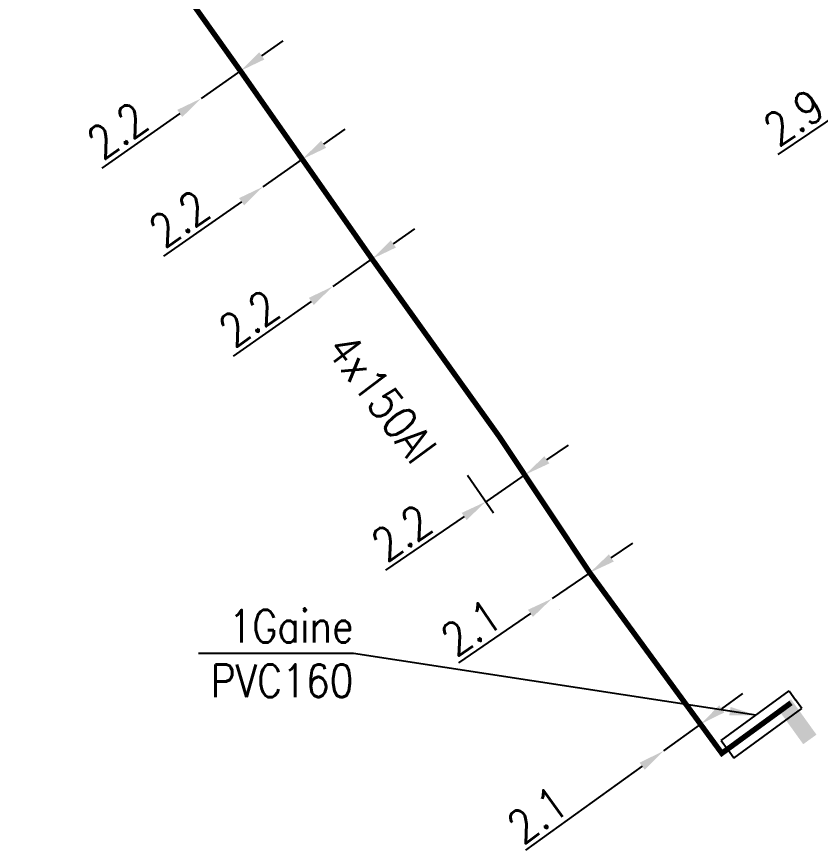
# Model space of a CAD drawing. Header units: millimetres. Extents: x 80000 to 81010, y 144000 to 145002.
# Drawn here: x 80799.88 to 80836.77, y 144491.96 to 144530.22 of the extents above; entities that cross this region are included whole.
import ezdxf
from ezdxf.enums import TextEntityAlignment as Align

# ---------------------------------------------------------------- set-up
doc = ezdxf.new("R2010")
doc.units = ezdxf.units.MM
doc.header["$PDMODE"] = 34
doc.linetypes.add('B_ST_AL', pattern=[2000, 1000, 1000])
doc.layers.get('0').update_dxf_attribs({"linetype": 'CONTINUOUS'})
doc.layers.get('Defpoints').update_dxf_attribs({"linetype": 'CONTINUOUS'})
for name, color, linetype in [('B_100', 3, 'CONTINUOUS'), ('B_110', 1, 'CONTINUOUS'), ('B_300', 7, 'CONTINUOUS'), ('B_400', 7, 'CONTINUOUS')]:
    doc.layers.add(name, color=color, linetype=linetype)
doc.styles.add('M_ROMANS', font='ROMANS.shx', dxfattribs={"width": 0.75})
doc.styles.get("Standard").update_dxf_attribs({"font": 'romans.shx', "width": 0.85})
doc.dimstyles.get("Standard").update_dxf_attribs({"dimtxt": 1.5, "dimasz": 1.2, "dimexe": 0.625, "dimexo": 0.625, "dimgap": 0.25, "dimtad": 1, "dimdec": 1, "dimzin": 0, "dimdsep": 46, "dimtxsty": 'Standard', "dimcen": -0.5, "dimadec": 0, "dimazin": 0, "dimtfac": 1, "dimtdec": 1, "dimtmove": 0, "dimatfit": 3, "dimfxl": 0, "dimtolj": 1, "dimtzin": 0, "dimarcsym": 0})

# ---------------------------------------------------------------- blocks, each defined once
blk = doc.blocks.new('*D1056')
at = {"layer": 'B_110', "color": 0, "linetype": 'Continuous', "lineweight": -2, "transparency": 16777216}
for p, q in [((80832.249, 144498.446), (80833.222, 144499.147)), ((80831.275, 144497.745), (80829.571, 144496.518)), ((80828.597, 144495.816), (80823.236, 144491.957))]:
    blk.add_line(p, q, dxfattribs=at)
at = {"layer": 'B_110', "color": 0, "linetype": 'Continuous', "transparency": 16777216}
for points in [[(80832.132, 144498.608), (80832.365, 144498.284), (80831.275, 144497.745)], [(80828.48, 144495.979), (80828.714, 144495.654), (80829.571, 144496.518)]]:
    blk.add_solid(points, dxfattribs=at)
at = {"layer": 'Defpoints', "color": 0, "linetype": 'Continuous', "transparency": 16777216}
for p in [(80831.275, 144497.745), (80831.275, 144497.745), (80829.571, 144496.518)]:
    blk.add_point(p, dxfattribs=at)
at = {"layer": 'B_110', "color": 0, "linetype": 'Continuous', "transparency": 16777216, "insert": (80823.791, 144493.588), "char_height": 1.5, "attachment_point": 5, "rotation": 35.7546}
blk.add_mtext('\\A1;2.1', dxfattribs=at)
blk = doc.blocks.new('*D1057')
at = {"layer": 'B_110', "color": 0, "linetype": 'Continuous', "lineweight": -2, "transparency": 16777216}
for p, q in [((80827.18, 144505.374), (80828.17, 144506.052)), ((80826.19, 144504.697), (80824.457, 144503.51)), ((80826.543, 144504.181), (80826.543, 144504.181)), ((80823.467, 144502.833), (80820.16, 144500.569)), ((80824.81, 144502.995), (80824.81, 144502.995))]:
    blk.add_line(p, q, dxfattribs=at)
at = {"layer": 'B_110', "color": 0, "linetype": 'Continuous', "transparency": 16777216}
for points in [[(80827.067, 144505.539), (80827.293, 144505.209), (80826.19, 144504.697)], [(80823.354, 144502.998), (80823.58, 144502.668), (80824.457, 144503.51)]]:
    blk.add_solid(points, dxfattribs=at)
at = {"layer": 'Defpoints', "color": 0, "linetype": 'Continuous', "transparency": 16777216}
for p in [(80826.19, 144504.697), (80824.457, 144503.51), (80824.457, 144503.51)]:
    blk.add_point(p, dxfattribs=at)
at = {"layer": 'B_110', "color": 0, "linetype": 'Continuous', "transparency": 16777216, "insert": (80820.753, 144502.187), "char_height": 1.5, "attachment_point": 5, "rotation": 34.3927}
blk.add_mtext('\\A1;2.1', dxfattribs=at)
blk = doc.blocks.new('*D1058')
at = {"layer": 'B_110', "color": 0, "linetype": 'Continuous', "lineweight": -2, "transparency": 16777216}
for p, q in [((80822.4, 144510.41), (80823.582, 144508.683)), ((80824.219, 144509.876), (80825.21, 144510.554)), ((80820.585, 144509.167), (80821.767, 144507.44)), ((80823.229, 144509.199), (80821.414, 144507.956)), ((80820.424, 144507.278), (80816.816, 144504.809))]:
    blk.add_line(p, q, dxfattribs=at)
at = {"layer": 'B_110', "color": 0, "linetype": 'Continuous', "transparency": 16777216}
for points in [[(80824.106, 144510.042), (80824.332, 144509.711), (80823.229, 144509.199)], [(80820.311, 144507.443), (80820.537, 144507.113), (80821.414, 144507.956)]]:
    blk.add_solid(points, dxfattribs=at)
at = {"layer": 'Defpoints', "color": 0, "linetype": 'Continuous', "transparency": 16777216}
for p in [(80822.047, 144510.926), (80820.232, 144509.683), (80821.414, 144507.956)]:
    blk.add_point(p, dxfattribs=at)
at = {"layer": 'B_110', "color": 0, "linetype": 'Continuous', "transparency": 16777216, "insert": (80817.56, 144506.53), "char_height": 1.5, "attachment_point": 5, "rotation": 34.3927}
blk.add_mtext('\\A1;2.2', dxfattribs=at)
blk = doc.blocks.new('*D1059')
at = {"layer": 'B_110', "color": 0, "linetype": 'Continuous', "lineweight": -2, "transparency": 16777216}
for p, q in [((80817.178, 144519.785), (80818.161, 144520.473)), ((80816.194, 144519.097), (80814.392, 144517.836)), ((80813.409, 144517.148), (80809.827, 144514.642))]:
    blk.add_line(p, q, dxfattribs=at)
at = {"layer": 'B_110', "color": 0, "linetype": 'Continuous', "transparency": 16777216}
for points in [[(80817.063, 144519.949), (80817.292, 144519.621), (80816.194, 144519.097)], [(80813.294, 144517.312), (80813.523, 144516.984), (80814.392, 144517.836)]]:
    blk.add_solid(points, dxfattribs=at)
at = {"layer": 'Defpoints', "color": 0, "linetype": 'Continuous', "transparency": 16777216}
for p in [(80816.194, 144519.097), (80814.392, 144517.836), (80814.392, 144517.836)]:
    blk.add_point(p, dxfattribs=at)
at = {"layer": 'B_110', "color": 0, "linetype": 'Continuous', "transparency": 16777216, "insert": (80810.553, 144516.37), "char_height": 1.5, "attachment_point": 5, "rotation": 34.9789}
blk.add_mtext('\\A1;2.2', dxfattribs=at)
blk = doc.blocks.new('*D1060')
at = {"layer": 'B_110', "color": 0, "linetype": 'Continuous', "lineweight": -2, "transparency": 16777216}
for p, q in [((80813.977, 144524.361), (80814.96, 144525.049)), ((80812.993, 144523.673), (80811.191, 144522.412)), ((80810.207, 144521.724), (80806.626, 144519.218))]:
    blk.add_line(p, q, dxfattribs=at)
at = {"layer": 'B_110', "color": 0, "linetype": 'Continuous', "transparency": 16777216}
for points in [[(80813.862, 144524.525), (80814.091, 144524.197), (80812.993, 144523.673)], [(80810.093, 144521.888), (80810.322, 144521.56), (80811.191, 144522.412)]]:
    blk.add_solid(points, dxfattribs=at)
at = {"layer": 'Defpoints', "color": 0, "linetype": 'Continuous', "transparency": 16777216}
for p in [(80812.993, 144523.673), (80811.191, 144522.412), (80811.191, 144522.412)]:
    blk.add_point(p, dxfattribs=at)
at = {"layer": 'B_110', "color": 0, "linetype": 'Continuous', "transparency": 16777216, "insert": (80807.352, 144520.946), "char_height": 1.5, "attachment_point": 5, "rotation": 34.9776}
blk.add_mtext('\\A1;2.2', dxfattribs=at)
blk = doc.blocks.new('*D1061')
at = {"layer": 'B_110', "color": 0, "linetype": 'Continuous', "lineweight": -2, "transparency": 16777216}
for p, q in [((80811.138, 144528.416), (80812.12, 144529.105)), ((80810.155, 144527.727), (80808.354, 144526.464)), ((80807.371, 144525.776), (80803.792, 144523.266))]:
    blk.add_line(p, q, dxfattribs=at)
at = {"layer": 'B_110', "color": 0, "linetype": 'Continuous', "transparency": 16777216}
for points in [[(80811.023, 144528.58), (80811.253, 144528.252), (80810.155, 144527.727)], [(80807.256, 144525.939), (80807.486, 144525.612), (80808.354, 144526.464)]]:
    blk.add_solid(points, dxfattribs=at)
at = {"layer": 'Defpoints', "color": 0, "linetype": 'Continuous', "transparency": 16777216}
for p in [(80810.155, 144527.727), (80808.354, 144526.464), (80808.354, 144526.464)]:
    blk.add_point(p, dxfattribs=at)
at = {"layer": 'B_110', "color": 0, "linetype": 'Continuous', "transparency": 16777216, "insert": (80804.516, 144524.995), "char_height": 1.5, "attachment_point": 5, "rotation": 35.0308}
blk.add_mtext('\\A1;2.2', dxfattribs=at)
blk = doc.blocks.new('B_300_03')
at = {"color": 0, "linetype": 'Continuous'}
blk.add_solid([(-1, 0.75), (-1, 0), (1, 0.75), (1, 0)], dxfattribs=at)
at = {"color": 0, "linetype": 'Continuous', "style": 'M_ROMANS', "width": 0.75, "flags": 3}
for tag, p in [('DEF_LEG', (0, -4.25)), ('DEF_COUP', (0, -6.75)), ('DEF_TYPE', (0, -9.25))]:
    blk.add_attdef(tag, text='', height=1.2, dxfattribs=at).set_placement(p, align=Align.MIDDLE)
blk = doc.blocks.new('*D432')
at = {"layer": 'B_100', "color": 0, "linetype": 'Continuous', "lineweight": -2, "transparency": 16777216}
for p, q in [((80842.798, 144529.268), (80843.793, 144529.939)), ((80841.803, 144528.598), (80839.399, 144526.976)), ((80838.404, 144526.305), (80834.83, 144523.895))]:
    blk.add_line(p, q, dxfattribs=at)
at = {"layer": 'B_100', "color": 0, "linetype": 'Continuous', "transparency": 16777216}
for points in [[(80842.686, 144529.434), (80842.91, 144529.103), (80841.803, 144528.598)], [(80838.292, 144526.471), (80838.516, 144526.14), (80839.399, 144526.976)]]:
    blk.add_solid(points, dxfattribs=at)
at = {"layer": 'Defpoints', "color": 0, "linetype": 'Continuous', "transparency": 16777216}
for p in [(80841.803, 144528.598), (80839.399, 144526.976), (80839.399, 144526.976)]:
    blk.add_point(p, dxfattribs=at)
at = {"layer": 'B_100', "color": 0, "linetype": 'Continuous', "transparency": 16777216, "insert": (80835.56, 144525.594), "char_height": 1.5, "attachment_point": 5, "rotation": 33.9913}
blk.add_mtext('\\A1;2.9', dxfattribs=at)

msp = doc.modelspace()

# ---------------------------------------------------------------- linework, layer by layer
at = {"layer": 'B_110', "linetype": 'B_ST_AL', "const_width": 0.25, "flags": 128}
msp.add_lwpolyline([(80835.428, 144498.723), (80832.252, 144496.409), (80826.19, 144504.697), (80822.047, 144510.926), (80816.194, 144519.097), (80812.993, 144523.673), (80810.155, 144527.727), (80803.198, 144537.497), (80800.052, 144542.003), (80806.076, 144547.169), (80814.342, 144553.691), (80817.308, 144556.027, 0.412933), (80817.358, 144556.447), (80815.134, 144559.297, 0.420403), (80814.708, 144559.345), (80814.794, 144559.415, -0.420638), (80814.367, 144559.463), (80813.014, 144561.2)], format="xyb", dxfattribs=at)
at = {"layer": 'B_400', "color": 7, "linetype": 'CONTINUOUS'}
for p, q in [((80832.214, 144497), (80835.343, 144499.274)), ((80835.343, 144499.274), (80835.637, 144498.87)), ((80835.931, 144498.465), (80835.637, 144498.87)), ((80832.802, 144496.191), (80835.931, 144498.465)), ((80832.214, 144497), (80832.508, 144496.595)), ((80832.802, 144496.191), (80832.508, 144496.595))]:
    msp.add_line(p, q, dxfattribs=at)

# ---------------------------------------------------------------- block references
at = {"layer": 'B_300', "linetype": 'ByBlock', "rotation": 125.7050670833932}
msp.add_blockref('B_300_03', (80836.013, 144498.077), dxfattribs=at)

# ---------------------------------------------------------------- texts
at = {"layer": 'B_100', "linetype": 'Continuous', "width": 0.85}
msp.add_text('4x150 Al', height=1.5, rotation=306.5296, dxfattribs=at).set_placement((80836.542, 144533.139), align=Align.MIDDLE)
at = {"layer": 'B_110', "linetype": 'Continuous', "width": 0.85}
msp.add_text('4x150Al', height=1.5, rotation=306.6483, dxfattribs=at).set_placement((80816.643, 144512.701), align=Align.MIDDLE)
at = {"layer": 'B_400', "linetype": 'Continuous', "insert": (80815.348, 144500.99), "char_height": 1.5, "attachment_point": 6}
msp.add_mtext('1Gaine\\PPVC160', dxfattribs=at)

# ---------------------------------------------------------------- dimensions: what is measured, and where the dimension line sits
at = {"layer": 'B_100', "linetype": 'Continuous'}
dim = msp.add_linear_dim(base=(80839.399, 144526.976), p1=(80841.803, 144528.598), p2=(80839.399, 144526.976), angle=213.9913, dimstyle='Standard', dxfattribs=at)
dim.commit()
dim.dimension.update_dxf_attribs({"geometry": '*D432', "text_midpoint": (80836.119, 144524.765), "dimtype": 161})
at = {"layer": 'B_110', "linetype": 'Continuous'}
for base, p1, p2, angle, picture, middle in [((80808.354, 144526.464), (80810.155, 144527.727), (80808.354, 144526.464), 215.0308, '*D1061', (80805.09, 144524.177)), ((80811.191, 144522.412), (80812.993, 144523.673), (80811.191, 144522.412), 214.9776, '*D1060', (80807.925, 144520.127)), ((80814.392, 144517.836), (80816.194, 144519.097), (80814.392, 144517.836), 214.9789, '*D1059', (80811.126, 144515.551)), ((80821.414, 144507.956), (80822.047, 144510.926), (80820.232, 144509.683), 214.3927, '*D1058', (80818.125, 144505.705)), ((80824.457, 144503.51), (80826.19, 144504.697), (80824.457, 144503.51), 214.3927, '*D1057', (80821.318, 144501.362)), ((80831.275, 144497.745), (80829.571, 144496.518), (80831.275, 144497.745), 35.7546, '*D1056', (80824.375, 144492.777))]:
    dim = msp.add_linear_dim(base=base, p1=p1, p2=p2, angle=angle, dimstyle='Standard', dxfattribs=at)
    dim.commit()
    dim.dimension.update_dxf_attribs({"geometry": picture, "text_midpoint": middle, "dimtype": 161})

# ---------------------------------------------------------------- leaders
at = {"layer": 'B_400', "linetype": 'Continuous', "annotation_type": 0, "has_hookline": 1, "hookline_direction": 1, "text_width": 6.861}
msp.add_leader([(80833.811, 144498.161), (80815.348, 144500.99)], dimstyle='Standard', dxfattribs=at)

doc.saveas('drawing.dxf')
